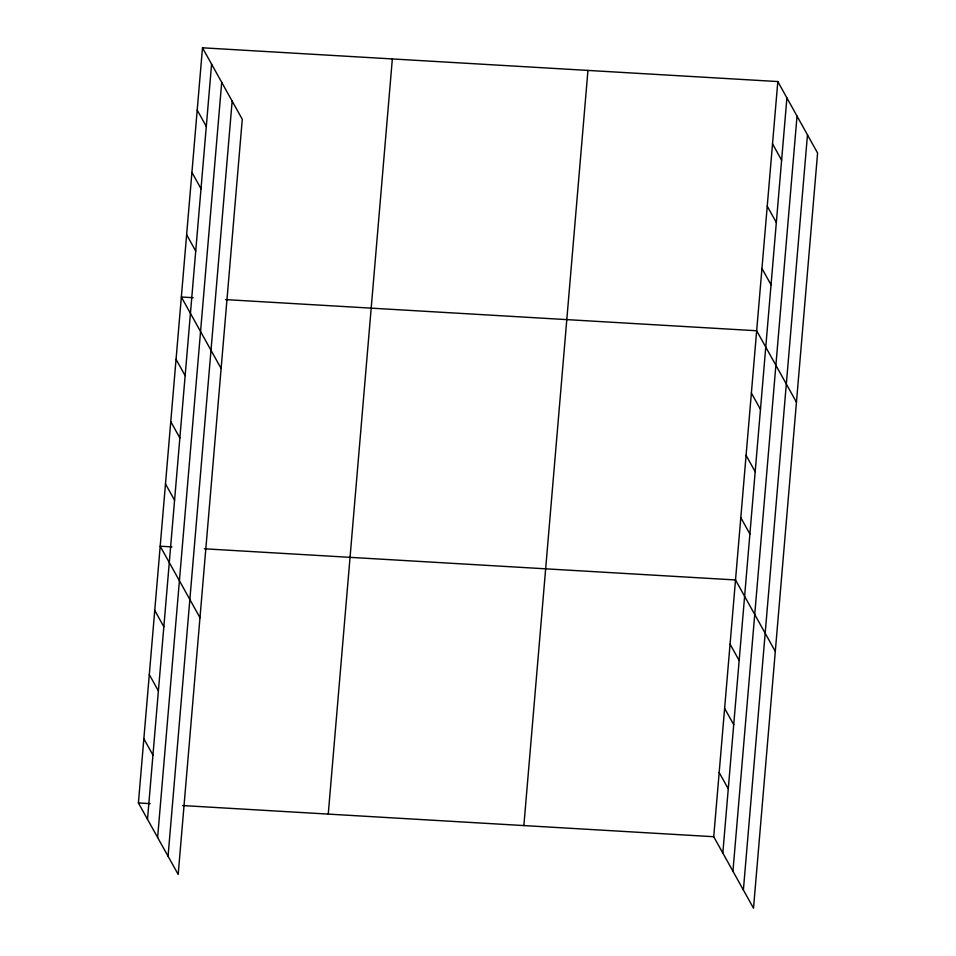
<?xml version="1.0" encoding="UTF-8"?>
<svg xmlns="http://www.w3.org/2000/svg" width="956" height="956" viewBox="0 0 956 956"><rect width="100%" height="100%" fill="white"/><g stroke="black" fill="none" stroke-linecap="round" stroke-linejoin="round"><path stroke-width="1.43" d="M202.493 47.8L242.274 119.285L178.186 874.441L138.405 802.956L202.493 47.8L777.814 81.559L817.595 153.044L753.507 908.2L713.726 836.715L777.814 81.559M147.499 819.292L211.587 64.136M157.621 837.492L221.708 82.336M168.065 856.241L232.153 101.085M328.255 814.094L392.342 58.937M523.864 825.578L587.952 70.421M722.82 853.051L786.908 97.894M732.941 871.251L797.029 116.094M743.386 890L807.473 134.844M193.112 297.698L181.341 297.005L221.123 368.49M225.496 299.598L756.662 330.752L796.456 402.237M171.961 546.892L160.19 546.211L199.983 617.696M204.345 548.792L735.511 579.957L775.304 651.442M138.405 802.956L150.176 803.649M182.548 805.55L713.726 836.715M772.52 143.854L781.614 160.19M767.238 206.161L776.332 222.497M761.944 268.457L771.038 284.792M751.38 393.059L760.474 409.395M746.086 455.355L755.18 471.702M740.804 517.662L749.898 533.998M730.061 644.153L739.155 660.488M724.624 708.336L733.718 724.672M719.175 772.532L728.269 788.867M197.199 110.095L206.293 126.443M191.917 172.403L201.011 188.738M186.623 234.698L195.717 251.046M176.047 359.301L185.141 375.636M170.766 421.608L179.859 437.944M165.484 483.903L174.566 500.239M154.741 610.394L163.834 626.73M149.291 674.577L158.385 690.925M143.854 738.773L152.948 755.109"/></g></svg>
